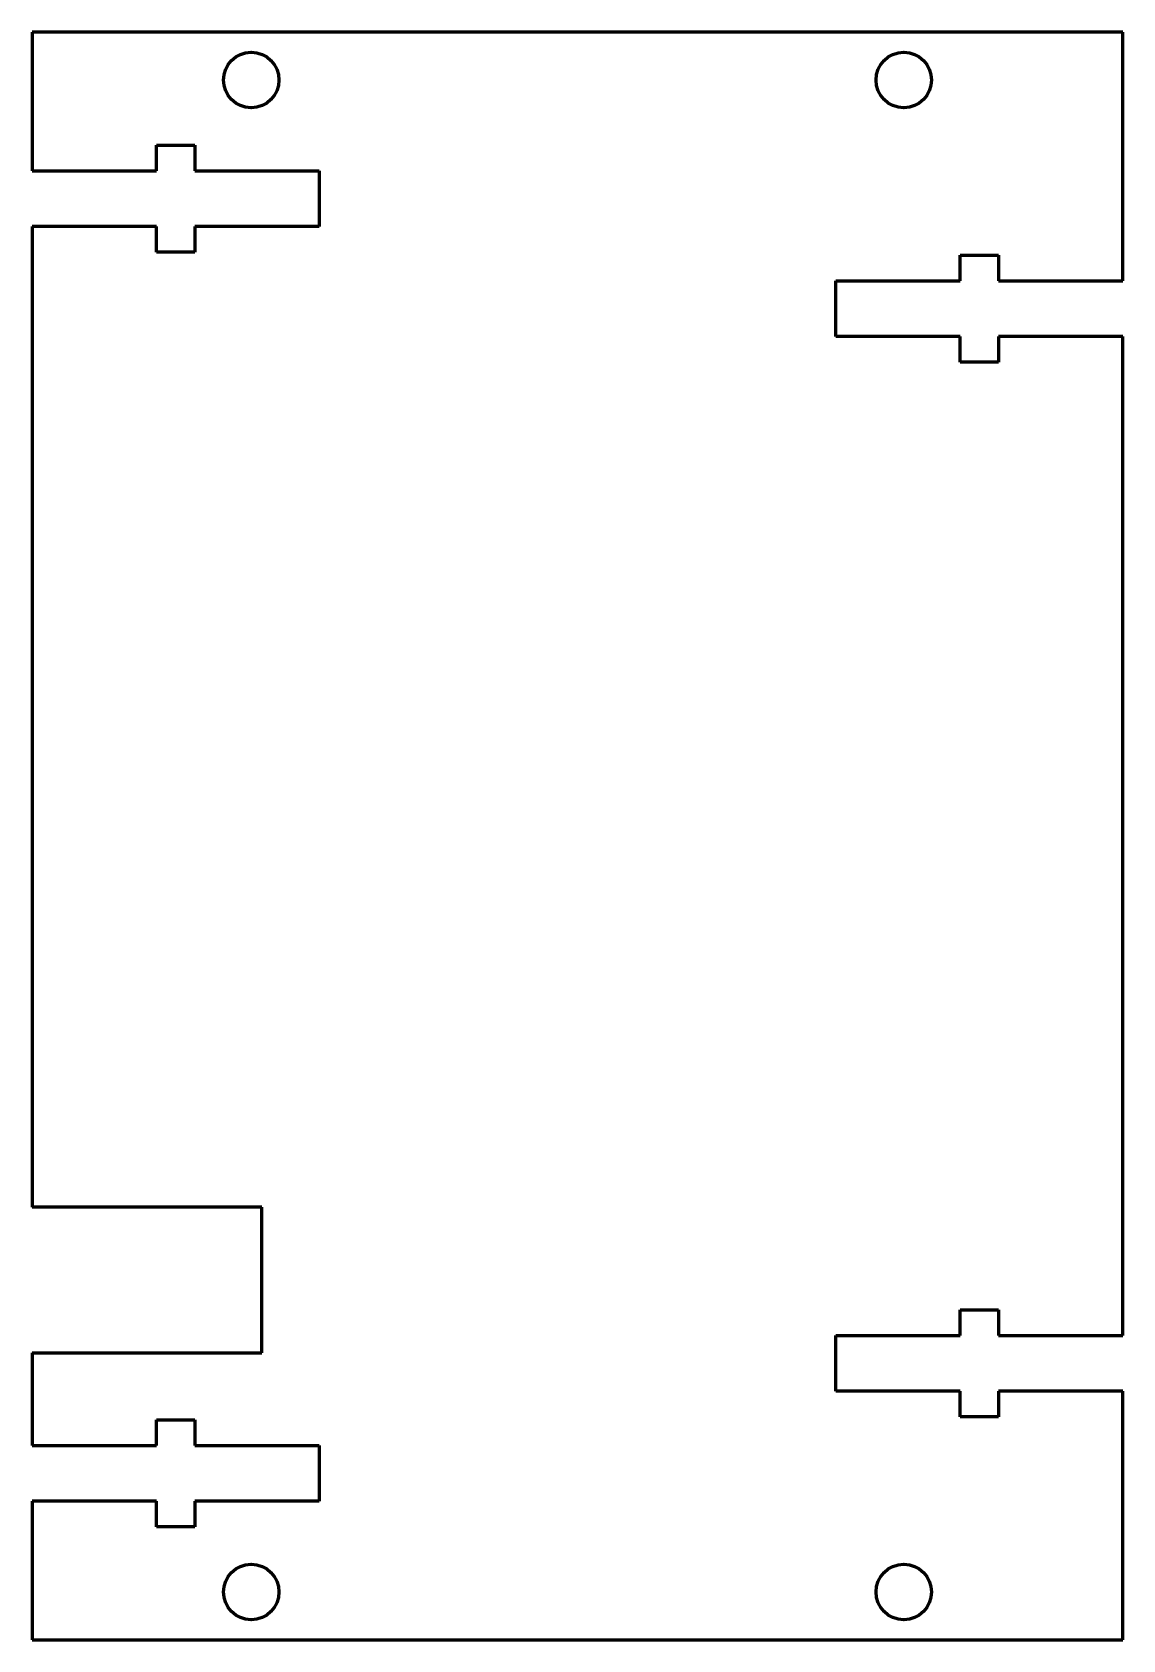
# Model space of a CAD drawing. Header units: millimetres. Extents: x -28.5 to 28.5, y -42 to 42.
import ezdxf

# ---------------------------------------------------------------- set-up
doc = ezdxf.new("R2010")
doc.units = ezdxf.units.MM
doc.linetypes.add('K5LT_BASIC', pattern=[0])

msp = doc.modelspace()

# ---------------------------------------------------------------- linework, layer by layer
at = {"color": 150, "linetype": 'K5LT_BASIC', "lineweight": 60, "true_color": 0x0080ff}
for p, q in [((28.5, 42), (-28.5, 42)), ((-28.5, 42), (-28.5, 34.75)), ((28.5, 29), (28.5, 42)), ((-22, 34.75), (-22, 36.1)), ((-22, 36.1), (-20, 36.1)), ((-20, 36.1), (-20, 34.75)), ((-28.5, 34.75), (-22, 34.75)), ((-20, 34.75), (-13.5, 34.75)), ((-13.5, 34.75), (-13.5, 31.85)), ((-22, 31.85), (-28.5, 31.85)), ((-28.5, 31.85), (-28.5, -19.4)), ((-22, 30.5), (-22, 31.85)), ((-20, 31.85), (-20, 30.5)), ((-13.5, 31.85), (-20, 31.85)), ((-20, 30.5), (-22, 30.5)), ((20, 29), (20, 30.35)), ((20, 30.35), (22, 30.35)), ((22, 30.35), (22, 29)), ((13.5, 29), (20, 29)), ((13.5, 26.1), (13.5, 29)), ((22, 29), (28.5, 29)), ((20, 26.1), (13.5, 26.1)), ((20, 24.75), (20, 26.1)), ((28.5, 26.1), (22, 26.1)), ((22, 26.1), (22, 24.75)), ((28.5, -26.1), (28.5, 26.1)), ((22, 24.75), (20, 24.75)), ((-16.5, -19.4), (-28.5, -19.4)), ((-16.5, -27), (-16.5, -19.4)), ((20, -26.1), (20, -24.75)), ((20, -24.75), (22, -24.75)), ((22, -24.75), (22, -26.1)), ((13.5, -29), (13.5, -26.1)), ((13.5, -26.1), (20, -26.1)), ((22, -26.1), (28.5, -26.1)), ((-28.5, -27), (-28.5, -31.85)), ((-28.5, -27), (-16.5, -27)), ((20, -29), (13.5, -29)), ((20, -30.35), (20, -29)), ((22, -29), (22, -30.35)), ((28.5, -29), (22, -29)), ((28.5, -42), (28.5, -29)), ((-22, -30.5), (-20, -30.5)), ((-22, -31.85), (-22, -30.5)), ((-20, -30.5), (-20, -31.85)), ((22, -30.35), (20, -30.35)), ((-28.5, -31.85), (-22, -31.85)), ((-20, -31.85), (-13.5, -31.85)), ((-13.5, -31.85), (-13.5, -34.75)), ((-28.5, -34.75), (-28.5, -42)), ((-22, -34.75), (-28.5, -34.75)), ((-22, -36.1), (-22, -34.75)), ((-20, -34.75), (-20, -36.1)), ((-13.5, -34.75), (-20, -34.75)), ((-20, -36.1), (-22, -36.1)), ((-28.5, -42), (28.5, -42))]:
    msp.add_line(p, q, dxfattribs=at)
for centre in [(-17.05, 39.5), (17.05, 39.5), (-17.05, -39.5), (17.05, -39.5)]:
    msp.add_circle(centre, 1.45, dxfattribs=at)

doc.saveas('drawing.dxf')
